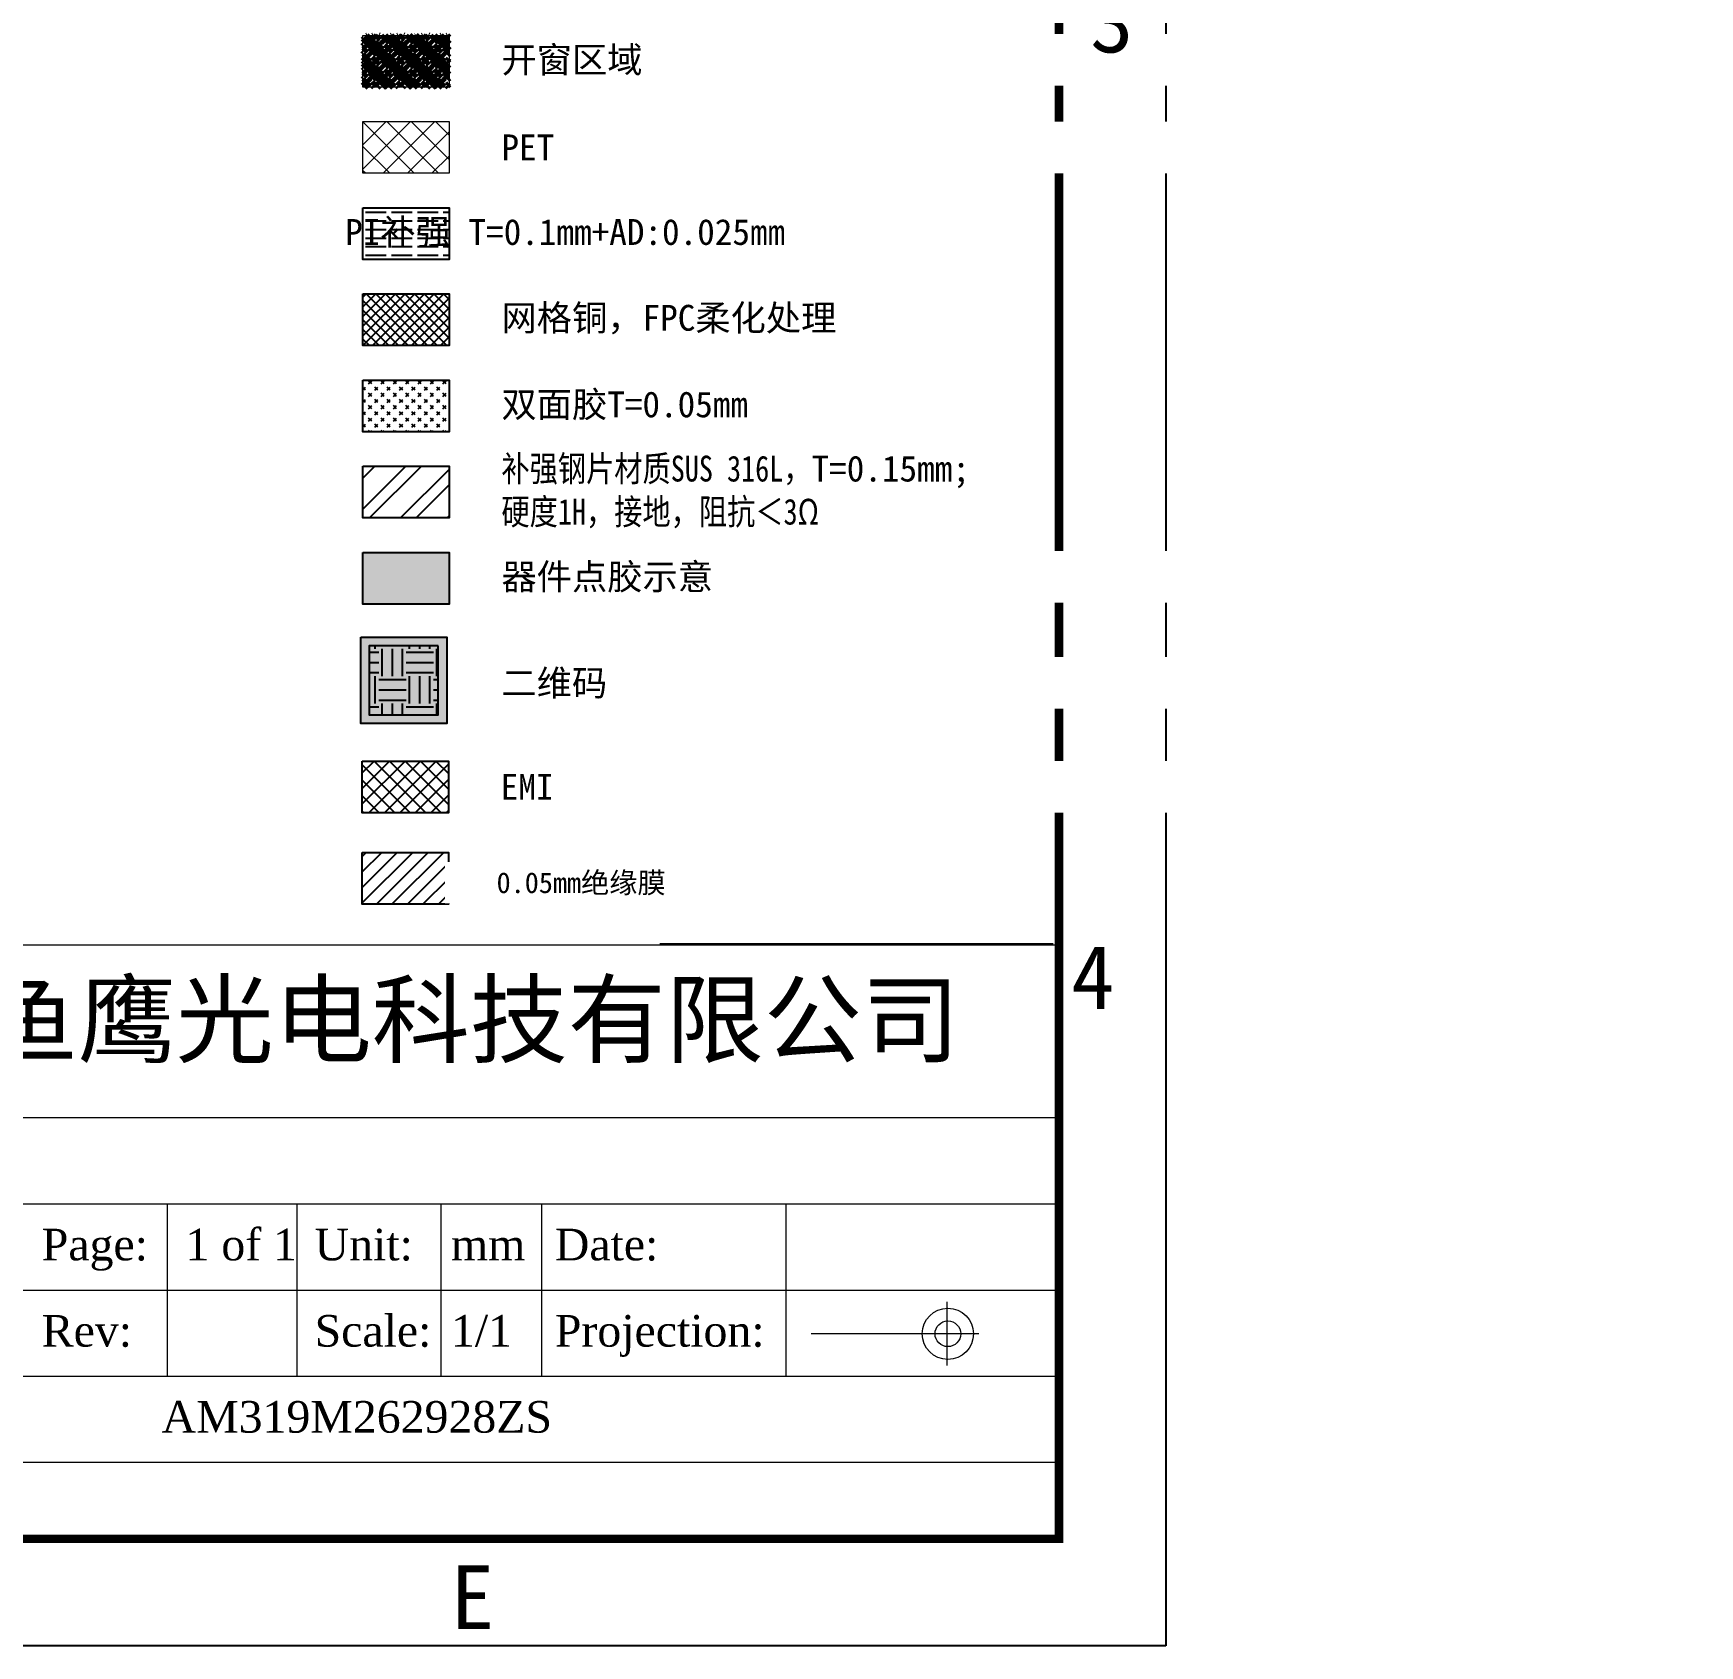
# Model space of a CAD drawing. Header units: millimetres. Extents: x 511 to 867, y 19 to 249.
# Drawn here: x 773.8 to 866.6, y 19.5 to 109.3 of the extents above; entities that cross this region are included whole.
import ezdxf

# ---------------------------------------------------------------- set-up
doc = ezdxf.new("R2010")
doc.units = ezdxf.units.MM
for name, color, linetype in [('AUDIT_I_150619145223-0', 7, 'Continuous'), ('DIM', 3, 'Continuous'), ('Foam', 190, 'Continuous'), ('标注', 3, 'Continuous')]:
    doc.layers.add(name, color=color, linetype=linetype)
doc.layers.add('图形轮廓', color=7, linetype='Continuous', lineweight=0)
doc.layers.add('轮廓线', color=7, linetype='Continuous', lineweight=0)
doc.styles.get("Standard").update_dxf_attribs({"font": ''})
doc.styles.add('宋体', font='')
doc.styles.get('Standard').set_extended_font_data('SimSun')
doc.styles.get('宋体').set_extended_font_data('SimSun')

msp = doc.modelspace()

# ---------------------------------------------------------------- hatches: boundary and pattern name
at = {"linetype": 'ByBlock', "lineweight": 100}
h = msp.add_hatch(dxfattribs=at)
h.set_pattern_fill('ANSI31', color=6, scale=0.0384, angle=45, double=1)
h.set_pattern_definition([(135, (-5753.6197, 2254.5658), (-0.68968367, -0.68968367), []), (135, (-5753.4473, 2254.7382), (-0.68968367, -0.68968367), []), (45, (-5753.6197, 2254.5658), (-0.68968367, 0.68968367), [-0.24384, 0.24384]), (45, (-5753.7921, 2254.7382), (-0.68968367, 0.68968367), [-0.24384, 0.24384]), (45, (-5753.9645, 2254.9106), (-0.68968367, 0.68968367), [0.24384, -0.24384]), (45, (-5754.1369, 2255.083), (-0.68968367, 0.68968367), [0.24384, -0.24384]), (135, (-5753.2748, 2254.9106), (-0.68968367, -0.68968367), [0.24384, -0.24384]), (135, (-5753.1024, 2255.083), (-0.68968367, -0.68968367), [0.24384, -0.24384])])
h.paths.add_polyline_path([(792.1246, 109.1682), (792.1246, 106.2882), (796.9246, 106.2882), (796.9246, 109.1682)])
at = {"lineweight": -3}
h = msp.add_hatch(dxfattribs=at)
h.set_pattern_fill('ICAD_ISO02W100', color=3, scale=0.096)
h.set_pattern_definition([(0, (-1933.64394, -141.64145), (0, 0.48), [1.152, -0.288])])
h.paths.add_polyline_path([(796.9246, 96.6882), (796.9246, 99.5682), (792.1246, 99.5682), (792.1246, 96.6882)])
h = msp.add_hatch(dxfattribs=at)
h.set_pattern_fill('ANSI37', color=2, scale=0.12)
h.set_pattern_definition([(45, (-1698.6372, -172.492), (-0.269407684, 0.269407684), []), (135, (-1698.6372, -172.492), (-0.269407684, -0.269407684), [])])
h.paths.add_polyline_path([(792.1246, 94.7682), (792.1246, 91.8882), (796.9246, 91.8882), (796.9246, 94.7682)])
h = msp.add_hatch(dxfattribs=at)
h.set_pattern_fill('CROSS', scale=0.0192)
h.set_pattern_definition([(45, (1354.88037, 101.81743), (-0.34484184, 0.34484184), [0.24384, -0.24384]), (135, (1355.05276, 101.81743), (-0.34484184, -0.34484184), [0.24384, -0.24384])])
h.paths.add_polyline_path([(796.9246, 87.0882), (796.9246, 89.9682), (792.1246, 89.9682), (792.1246, 87.0882)])
h = msp.add_hatch()
h.set_pattern_fill('ANSI32', color=120, scale=0.192, angle=180, style=0)
h.set_pattern_definition([(225, (1541.4734, 476.9379), (1.293157, -1.293157), []), (225, (1540.6113, 476.9379), (1.293157, -1.293157), [])])
h.paths.add_polyline_path([(796.9246, 82.2882), (796.9246, 85.1682), (792.1246, 85.1682), (792.1246, 82.2882)])
h = msp.add_hatch(color=4)
h.dxf.hatch_style = 1
h.paths.add_polyline_path([(796.9246, 77.4882), (796.9246, 80.3682), (792.1246, 80.3682), (792.1246, 77.4882)])
h = msp.add_hatch()
h.set_pattern_fill('ANSI37', color=5, scale=0.192, style=0)
h.set_pattern_definition([(45, (531.5296, -63.1634), (-0.4310523, 0.4310523), []), (135, (531.5296, -63.1634), (-0.4310523, -0.4310523), [])])
h.paths.add_polyline_path([(792.0883, 68.7423), (796.8883, 68.7423), (796.8883, 65.8623), (792.0883, 65.8623)])
h = msp.add_hatch(dxfattribs=at)
h.set_pattern_fill('ANSI31', color=3, scale=0.192)
h.set_pattern_definition([(45, (-1697.13374, -205.87845), (-0.4310523, 0.4310523), [])])
h.paths.add_polyline_path([(792.0883, 63.6486), (792.0883, 60.7686), (796.8883, 60.7686), (796.8883, 63.6486)])
at = {"layer": 'Foam', "lineweight": 0}
h = msp.add_hatch(dxfattribs=at)
h.set_pattern_fill('_USER', color=256, scale=0.96, angle=45, style=0, double=1, pattern_type=0)
h.set_pattern_definition([(45, (125.4766, -248.6024), (-0.6788225, 0.6788225), []), (135, (125.4766, -248.6024), (-0.6788225, -0.6788225), [])])
h.paths.add_polyline_path([(792.1246, 104.3682), (792.1246, 101.4882), (796.9246, 101.4882), (796.9246, 104.3682)])
at = {"layer": '标注'}
msp.add_hatch(color=7, dxfattribs=at).paths.add_polyline_path([(792.0024, 75.6423), (796.8024, 75.6423), (796.8024, 70.8423), (792.0024, 70.8423)])
h = msp.add_hatch(dxfattribs=at)
h.set_pattern_fill('EARTH', color=5, scale=0.24, style=0)
h.set_pattern_definition([(0, (-345.4266, -1355.8467), (1.524, 1.524), [1.524, -1.524]), (0, (-345.4266, -1355.2752), (1.524, 1.524), [1.524, -1.524]), (0, (-345.4266, -1354.7037), (1.524, 1.524), [1.524, -1.524]), (90, (-345.2361, -1354.5132), (-1.524, 1.524), [1.524, -1.524]), (90, (-344.6646, -1354.5132), (-1.524, 1.524), [1.524, -1.524]), (90, (-344.0931, -1354.5132), (-1.524, 1.524), [1.524, -1.524])])
h.paths.add_polyline_path([(796.3224, 75.1623), (792.4824, 75.1623), (792.4824, 71.3223), (796.3224, 71.3223)])

# ---------------------------------------------------------------- linework, layer by layer
at = {"color": 0, "lineweight": 25}
for p, q in [((836.8348, 249.1761), (836.8348, 19.464)), ((830.8837, 25.4151), (830.8837, 243.2251)), ((516.666, 25.4151), (830.8837, 25.4151)), ((836.8348, 19.464), (510.7149, 19.464))]:
    msp.add_line(p, q, dxfattribs=at)
at = {"color": 0, "lineweight": 15}
msp.add_line((836.8348, 78.9749), (830.8837, 78.9749), dxfattribs=at)
at = {"color": 0, "lineweight": -2}
for p, q in [((808.6582, 58.5646), (815.5166, 58.5646)), ((815.5166, 58.5646), (830.5671, 58.5646))]:
    msp.add_line(p, q, dxfattribs=at)
at = {"color": 0, "lineweight": 25, "const_width": 0.4648}
msp.add_lwpolyline([(830.8837, 25.4151), (516.666, 25.4151), (516.666, 243.2251), (830.8837, 243.2251)], close=True, dxfattribs=at)
at = {"color": 3}
for points in [[(792.1246, 99.5682), (796.9246, 99.5682), (796.9246, 96.6882), (792.1246, 96.6882)], [(792.0883, 63.6486), (796.8883, 63.6486), (796.8883, 60.7686), (792.0883, 60.7686)]]:
    msp.add_lwpolyline(points, close=True, dxfattribs=at)
for points in [[(792.1246, 94.7682), (796.9246, 94.7682), (796.9246, 91.8882), (792.1246, 91.8882)], [(792.1246, 80.3682), (796.9246, 80.3682), (796.9246, 77.4882), (792.1246, 77.4882)]]:
    msp.add_lwpolyline(points, close=True)
at = {"color": 6, "lineweight": -3}
msp.add_lwpolyline([(792.1246, 89.9682), (796.9246, 89.9682), (796.9246, 87.0882), (792.1246, 87.0882)], close=True, dxfattribs=at)
at = {"color": 120}
msp.add_lwpolyline([(792.1246, 85.1682), (796.9246, 85.1682), (796.9246, 82.2882), (792.1246, 82.2882)], close=True, dxfattribs=at)
at = {"color": 5}
msp.add_lwpolyline([(792.0883, 68.7423), (796.8883, 68.7423), (796.8883, 65.8623), (792.0883, 65.8623)], close=True, dxfattribs=at)
at = {"layer": 'AUDIT_I_150619145223-0', "lineweight": 0}
msp.add_line((836.8348, 174.4964), (836.8348, 19.464), dxfattribs=at)
at = {"layer": 'Foam', "color": 6, "lineweight": 0}
msp.add_lwpolyline([(792.1246, 109.1682), (796.9246, 109.1682), (796.9246, 106.2882), (792.1246, 106.2882)], close=True, dxfattribs=at)
at = {"layer": 'Foam', "lineweight": 0}
msp.add_lwpolyline([(792.1246, 104.3682), (796.9246, 104.3682), (796.9246, 101.4882), (792.1246, 101.4882)], close=True, dxfattribs=at)
at = {"layer": '图形轮廓'}
for p, q in [((815.6808, 44.0812), (815.6808, 34.4693)), ((824.6577, 35.0721), (824.6577, 38.62))]:
    msp.add_line(p, q, dxfattribs=at)
at = {"layer": '图形轮廓', "lineweight": 20}
msp.add_line((826.4245, 36.8372), (817.075, 36.8372), dxfattribs=at)
for radius in [1.4289, 0.7144]:
    msp.add_circle((824.6949, 36.8372), radius, dxfattribs=at)
at = {"layer": '标注', "color": 0}
msp.add_lwpolyline([(792.0024, 75.6423), (796.8024, 75.6423), (796.8024, 70.8423), (792.0024, 70.8423)], close=True, dxfattribs=at)
at = {"layer": '标注', "color": 5}
msp.add_lwpolyline([(796.3224, 75.1623), (792.4824, 75.1623), (792.4824, 71.3223), (796.3224, 71.3223)], close=True, dxfattribs=at)
at = {"layer": '轮廓线'}
for p, q in [((684.6335, 58.4992), (830.8837, 58.4992)), ((684.6335, 48.8872), (830.8837, 48.8872)), ((788.4469, 44.0812), (788.4469, 34.4693)), ((796.4569, 44.0812), (796.4569, 34.4693)), ((802.0639, 44.0812), (802.0639, 34.4693)), ((684.6335, 39.2753), (830.8837, 39.2753)), ((684.6335, 34.4693), (830.8837, 34.4693)), ((684.6335, 29.6884), (830.8837, 29.6884))]:
    msp.add_line(p, q, dxfattribs=at)
at = {"layer": '轮廓线', "lineweight": 13, "ltscale": 0.05}
msp.add_line((684.6335, 44.0812), (830.8837, 44.0812), dxfattribs=at)
at = {"layer": '轮廓线', "lineweight": 20}
msp.add_line((781.23, 44.0812), (781.23, 34.4693), dxfattribs=at)

# ---------------------------------------------------------------- texts
at = {"color": 0, "lineweight": 15, "insert": (832.6205, 111.7562), "char_height": 3.5423, "width": 11.323138, "attachment_point": 1}
msp.add_mtext('3', dxfattribs=at)
at = {"color": 3, "insert": (799.8367, 83.7282), "char_height": 1.44, "width": 65.999613, "attachment_point": 4}
msp.add_mtext('{\\fSimSun|b0|i0|c134|p2;\\W0.8;补强钢片材质SUS 316L，\\W1;T=0.15mm;\\P\\W0.8;硬度1H，接地，阻抗＜3Ω\\W1; }', dxfattribs=at)
at = {"color": 0, "lineweight": 25, "char_height": 3.5423, "attachment_point": 1}
for s, insert, width in [('4', (831.5641, 58.4807), 2.800928), ('E', (797.0249, 23.9343), 20.993317)]:
    msp.add_mtext(s, dxfattribs=dict(at, insert=insert, width=width))
at = {"layer": '轮廓线', "lineweight": 20, "attachment_point": 1}
for s, insert, char_height, width in [('{\\C4;深圳市鱼鹰光电科技有限公司}', (754.4295, 56.3516), 4, 119.831245), ('{\\fTimes New Roman|b0|i0|c0|p18;Page:}', (774.2436, 42.6908), 1.762193, 7.651986), ('{\\fTimes New Roman|b0|i0|c0|p18;1 of 1}', (782.2467, 42.6908), 1.762193, 7.651986), ('{\\fTimes New Roman|b0|i0|c0|p18;Unit:}', (789.4352, 42.6908), 1.762193, 7.651986), ('{\\fTimes New Roman|b0|i0|c0|p18;Date:}', (802.8118, 42.6908), 1.762193, 7.651986), ('{\\fTimes New Roman|b0|i0|c0|p18;mm}', (797.0261, 42.6908), 1.762193, 7.651986), ('{\\fTimes New Roman|b0|i0|c0|p18;Rev:}', (774.2436, 37.8848), 1.762193, 7.651986), ('{\\fTimes New Roman|b0|i0|c0|p18;Scale:}', (789.4352, 37.8848), 1.762193, 7.651986), ('{\\fTimes New Roman|b0|i0|c0|p18;1/1}', (797.0261, 37.8848), 1.762193, 7.651986), ('{\\fTimes New Roman|b0|i0|c0|p18;Projection:}', (802.8118, 37.8848), 1.762193, 7.651986), ('{\\fTimes New Roman|b0|i0|c186|p18;\\C1;AM319M262928ZS}', (780.9164, 33.0932), 1.762193, 47.754218)]:
    msp.add_mtext(s, dxfattribs=dict(at, insert=insert, char_height=char_height, width=width))

# ---------------------------------------------------------------- next in the draw order: texts
at = {"color": 3, "char_height": 1.44, "attachment_point": 4, "bg_fill": 2}
for s, insert, width in [('{\\fSimSun|b0|i0|c134|p0;开窗区域}', (799.8367, 107.7282), 65.926782), ('{\\fSimSun|b0|i0|c134|p0;PET}', (799.8367, 102.9282), 65.926782), ('{\\f宋体|b0|i0|c134|p2;网格铜，}FPC{\\f宋体|b0|i0|c134|p2;柔化处理}', (799.8367, 93.3282), 22.184232), ('{\\fSimSun|b0|i0|c134|p2;双面胶T=0.05㎜}', (799.8367, 88.5282), 16.785811), ('{\\f宋体|b0|i0|c134|p2;器件点胶示意}', (799.8367, 78.9282), 65.999613), ('{\\f宋体|b0|i0|c134|p2;二维码}', (799.8367, 73.015), 65.999613), ('EMI', (799.8004, 67.3023), 65.926782)]:
    msp.add_mtext(s, dxfattribs=dict(at, insert=insert, width=width))
at = {"color": 3, "insert": (801.7498, 98.1282), "char_height": 1.44, "attachment_point": 4, "bg_fill": 2}
msp.add_mtext('\\pi-10.613;{\\fSimSun|b0|i0|c134|p2;PI补强 T=0.1mm+AD:0.025\\fSimSun|b0|i0|c129|p2;㎜}', dxfattribs=at)
at = {"layer": 'DIM', "insert": (808.985, 61.2609), "char_height": 1.152, "width": 11.709079, "attachment_point": 9, "style": '宋体', "bg_fill": 2}
msp.add_mtext('0.05mm绝缘膜', dxfattribs=at)

doc.saveas('drawing.dxf')
